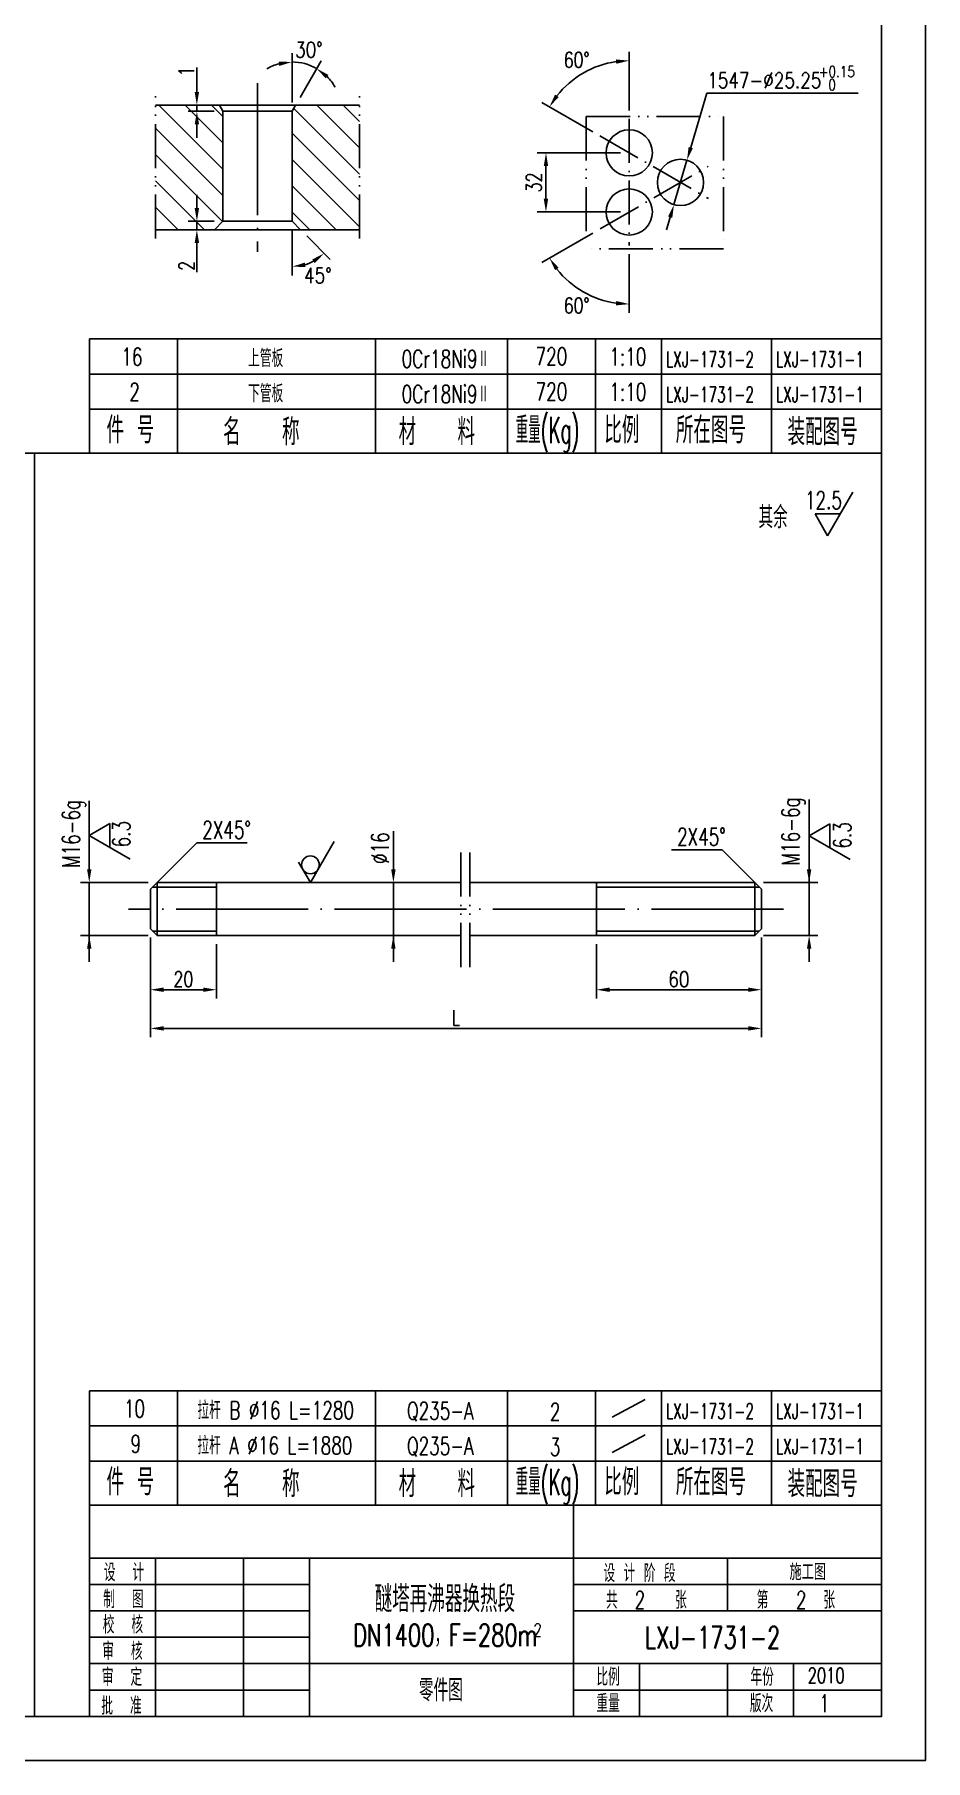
# Model space of a CAD drawing. Extents: x -11958 to 3251, y -1845 to 8235.
# Drawn here: x 1226 to 3251, y -1827 to 2094 of the extents above; entities that cross this region are included whole.
import ezdxf
from ezdxf.enums import TextEntityAlignment as Align

# ---------------------------------------------------------------- set-up
doc = ezdxf.new("R2010")
doc.units = 0
doc.header["$LTSCALE"] = 10
for name, pattern in [('CONTINOUS', [0]), ('DASHDOT-M', [36, 30, -3, 0, -3]), ('DASHDOT-S', [14, 10, -2, 0, -2]), ('DIVIDE-M', [39, 30, -3, 0, -3, 0, -3]), ('DIVIDE-S', [16, 10, -2, 0, -2, 0, -2])]:
    doc.linetypes.add(name, pattern=pattern)
doc.layers.get('0').update_dxf_attribs({"linetype": 'CONTINUOUS'})
for name, color, linetype in [('CDR_DIM', 7, 'CONTINUOUS'), ('CDR_DWG1', 4, 'CONTINUOUS'), ('CDR_DWG3', 1, 'DASHDOT-M'), ('CDR_DWG4', 3, 'DIVIDE-M'), ('CDR_TEXT', 7, 'CONTINUOUS')]:
    doc.layers.add(name, color=color, linetype=linetype)
doc.styles.add('HZ', font='ROMANS.shx', dxfattribs={"width": 0.75, "height": 35, "bigfont": 'HZ.shx'})
doc.styles.add('ROMANS', font='ROMANS', dxfattribs={"width": 0.7, "height": 3})

msp = doc.modelspace()

# ---------------------------------------------------------------- hatches: boundary and pattern name
at = {"layer": 'CDR_DIM'}
h = msp.add_hatch(dxfattribs=at)
h.set_pattern_fill('ANSI31', color=256, scale=13.333333, angle=90, style=0)
h.set_pattern_definition([(135, (5445.345, -1943.4), (-29.9342, -29.9342), [])])
h.paths.add_polyline_path([(1964.3, 1934), (1819.1, 1934), (1811, 1920), (1811, 1670), (1830.1, 1650.8), (1964.3, 1650.8)])
h.paths.add_polyline_path([(1653.9, 1920), (1645.8, 1934), (1500.6, 1934), (1500.6, 1650.8), (1634.8, 1650.8), (1653.9, 1670)])

# ---------------------------------------------------------------- linework, layer by layer
at = {"linetype": 'ByBlock'}
msp.add_line((2753.4, 1961), (3098, 1961), dxfattribs=at)
at = {"color": 4, "linetype": 'Continuous'}
for p, q in [((1964.3, 1934), (1500.6, 1934)), ((1653.9, 1920), (1645.8, 1934)), ((1811, 1920), (1819.1, 1934)), ((1653.9, 1920), (1653.9, 1670)), ((1811, 1920), (1811, 1670)), ((1500.6, 1650.8), (1742.4, 1650.8)), ((1653.9, 1670), (1634.8, 1650.8)), ((1653.9, 1670), (1811, 1670)), ((1964.3, 1650.8), (1742.4, 1650.8)), ((1811, 1670), (1830.1, 1650.8)), ((1350.7, 1143), (1350.7, 1403)), ((1550.7, 1143), (1550.7, 1403)), ((2000.7, 1143), (2000.7, 1403)), ((2300.7, 1143), (2300.7, 1403)), ((2500.7, 1403), (2500.7, 1143)), ((2650.7, 1143), (2650.7, 1403)), ((2900.7, 1143), (2900.7, 1403)), ((1350.7, 1243), (3150.7, 1243)), ((1504.1, 167.5), (1489.1, 152.5)), ((1504.1, 167.5), (1504.1, 107.5)), ((1504.1, 167.5), (2194.7, 167.5)), ((1639.1, 167.5), (1639.1, 107.5)), ((2862.7, 167.5), (2214.7, 167.5)), ((2502.7, 167.5), (2502.7, 107.5)), ((2862.7, 167.5), (2862.7, 107.5)), ((2862.7, 167.5), (2877.7, 152.5)), ((1489.1, 152.5), (1489.1, 107.5)), ((2877.7, 152.5), (2877.7, 107.5)), ((1489.1, 62.5), (1489.1, 107.5)), ((1504.1, 47.5), (1504.1, 107.5)), ((1639.1, 47.5), (1639.1, 107.5)), ((2502.7, 47.5), (2502.7, 107.5)), ((2862.7, 47.5), (2862.7, 107.5)), ((2877.7, 62.5), (2877.7, 107.5)), ((1504.1, 47.5), (1489.1, 62.5)), ((1504.1, 47.5), (2194.7, 47.5)), ((2862.7, 47.5), (2214.7, 47.5)), ((2862.7, 47.5), (2877.7, 62.5)), ((1350.7, -1247), (1350.7, -987)), ((1550.7, -1247), (1550.7, -987)), ((2000.7, -1247), (2000.7, -987)), ((2300.7, -1247), (2300.7, -987)), ((2500.7, -987), (2500.7, -1247)), ((2650.7, -1247), (2650.7, -987)), ((2900.7, -1247), (2900.7, -987)), ((1350.7, -1147), (3150.7, -1147)), ((1350.7, -1247), (3150.7, -1247)), ((1350.7, -1247), (3150.7, -1247)), ((1350.7, -1247), (3150.7, -1247)), ((2450.7, -1727), (2450.7, -1247)), ((1350.7, -1367), (3150.7, -1367)), ((1500.7, -1727), (1500.7, -1367)), ((1700.7, -1727), (1700.7, -1367)), ((1850.7, -1727), (1850.7, -1367)), ((2800.7, -1487), (2800.7, -1367)), ((2450.7, -1487), (3150.7, -1487)), ((2800.7, -1727), (2800.7, -1607))]:
    msp.add_line(p, q, dxfattribs=at)
at = {"color": 7, "linetype": 'Continuous'}
for p, q in [((1350.7, 1403), (3150.7, 1403)), ((1350.7, 1323), (3150.7, 1323)), ((1350.1, 227.5), (1350.1, 353.3)), ((2986.2, 227.5), (2986.2, 356.6)), ((2041.3, 227.5), (2041.3, 284.4)), ((1594.3, 257.6), (1504.1, 167.5)), ((1594.3, 257.6), (1709.1, 257.6)), ((1852.7, 167.5), (1906.7, 261)), ((2673.4, 241.9), (2788.3, 241.9)), ((2788.3, 241.9), (2862.7, 167.5)), ((1350.1, 197.5), (1350.1, 227.5)), ((1825.7, 214.3), (1852.7, 167.5)), ((2041.3, 197.5), (2041.3, 227.5)), ((2986.2, 47.5), (2986.2, 227.5)), ((1484.1, 167.5), (1330.1, 167.5)), ((1350.1, 167.5), (1350.1, -12.5)), ((1494.1, 157.5), (1639.1, 157.5)), ((2041.3, 167.5), (2041.3, -12.5)), ((2872.7, 157.5), (2502.7, 157.5)), ((2882.7, 167.5), (3006.2, 167.5)), ((1484.1, 47.5), (1330.1, 47.5)), ((1494.1, 57.5), (1639.1, 57.5)), ((2872.7, 57.5), (2502.7, 57.5)), ((2882.7, 47.5), (3006.2, 47.5)), ((2986.2, 17.5), (2986.2, -12.5)), ((1350.7, -987), (3150.7, -987)), ((1350.7, -1067), (3150.7, -1067)), ((1350.7, -1427), (1850.7, -1427)), ((2450.7, -1427), (3150.7, -1427)), ((1350.7, -1487), (1850.7, -1487)), ((1350.7, -1547), (1850.7, -1547)), ((1350.7, -1607), (3150.7, -1607)), ((1350.7, -1667), (1850.7, -1667))]:
    msp.add_line(p, q, dxfattribs=at)
at = {"color": 1, "linetype": 'DASHDOT-M'}
msp.add_line((2927.7, 107.5), (1439.1, 107.5), dxfattribs=at)
at = {"linetype": 'Continuous'}
for p, q in [((2600.7, -1727), (2600.7, -1607)), ((2950.7, -1727), (2950.7, -1607)), ((2450.7, -1667), (3150.7, -1667))]:
    msp.add_line(p, q, dxfattribs=at)
at = {"color": 7, "linetype": 'Continuous'}
msp.add_circle((1852.7, 208), 20.2, dxfattribs=at)
at = {"color": 4, "linetype": 'Continuous'}
for centre, start, end in [((2577.4, 1825.6), 0, 180), ((2577.4, 1825.6), 180, 0), ((2693.8, 1758.4), 0, 180), ((2577.4, 1691.2), 0, 180), ((2693.8, 1758.4), 180, 0), ((2577.4, 1691.2), 180, 0)]:
    msp.add_arc(centre, 52.5, start, end, dxfattribs=at)
at = {"color": 7, "linetype": 'Continuous'}
for points in [[(1355.1, 197.5), (1345.1, 197.5), (1350.1, 167.5)], [(2046.3, 197.5), (2036.3, 197.5), (2041.3, 167.5)], [(2991.2, 197.5), (2981.2, 197.5), (2986.2, 167.5)], [(1355.1, 17.5), (1345.1, 17.5), (1350.1, 47.5)], [(2046.3, 17.5), (2036.3, 17.5), (2041.3, 47.5)], [(2991.2, 17.5), (2981.2, 17.5), (2986.2, 47.5)]]:
    msp.add_solid(points, dxfattribs=at)
at = {"layer": 'CDR_DIM', "linetype": 'CONTINOUS'}
for p, q in [((1811, 1940), (1811, 2052)), ((1594.7, 1964), (1594.7, 2019.8)), ((1829.1, 1951.3), (1877, 2034.3)), ((2753.4, 1961), (2717.1, 1837.6)), ((1594.7, 1920), (1594.7, 1934)), ((1633.9, 1920), (1574.7, 1920)), ((1594.7, 1890), (1594.7, 1860)), ((2557.4, 1825.6), (2368.1, 1825.6)), ((2679, 1708.1), (2708.6, 1808.8)), ((2388.1, 1795.6), (2388.1, 1721.2)), ((1594.7, 1700), (1594.7, 1730)), ((2557.4, 1691.2), (2368.1, 1691.2)), ((1633.9, 1670), (1574.7, 1670)), ((1594.7, 1670), (1594.7, 1650.8)), ((2670.5, 1679.3), (2662, 1650.5)), ((1594.7, 1620.8), (1594.7, 1554.5)), ((-699.3, 1143), (3150.7, 1143)), ((1225.7, 1143), (1225.7, -1727)), ((1225.7, -1727), (1225.7, 1143)), ((1350.1, 167.5), (1350.1, 47.5)), ((2986.2, 47.5), (2986.2, 167.5)), ((1489.1, 42.5), (1489.1, -183.7)), ((2877.7, 42.5), (2877.7, -95.8)), ((2877.7, 42.5), (2877.7, -183.7)), ((2502.7, 27.5), (2502.7, -95.8)), ((2847.7, -75.8), (2532.7, -75.8)), ((2847.7, -163.7), (1519.1, -163.7))]:
    msp.add_line(p, q, dxfattribs=at)
at = {"layer": 'CDR_DIM', "color": 7, "linetype": 'CONTINOUS'}
for p, q in [((2577.4, 1921.6), (2577.4, 2055)), ((2494.3, 1873.6), (2378.8, 1940.3)), ((1811, 1650), (1811, 1546.9)), ((1844.3, 1636.7), (1898, 1582.9)), ((2494.3, 1643.3), (2378.8, 1576.5)), ((2577.4, 1595.3), (2577.4, 1461.9)), ((1489.1, 42.5), (1489.1, -95.8)), ((1639.1, 27.5), (1639.1, -95.8)), ((1519.1, -75.8), (1609.1, -75.8))]:
    msp.add_line(p, q, dxfattribs=at)
at = {"layer": 'CDR_DIM'}
for p, q in [((3028.1, 955.8), (3085.3, 1054.8)), ((3056.7, 1005.3), (2999.6, 1005.3)), ((2999.6, 1005.3), (3028.1, 955.8)), ((1396.5, 301.5), (1350.1, 274.7)), ((1350.1, 274.7), (1443, 221.1)), ((1396.5, 247.9), (1396.5, 301.5)), ((3033, 300.8), (2986.2, 273.8)), ((3033, 246.8), (3033, 300.8)), ((2986.2, 273.8), (3079.8, 219.8)), ((2538.2, -1047), (2613.2, -1007)), ((2538.2, -1127), (2613.2, -1087))]:
    msp.add_line(p, q, dxfattribs=at)
at = {"layer": 'CDR_DIM', "color": 7, "linetype": 'CONTINOUS'}
msp.add_lwpolyline([(-949.3, -1827), (-949.3, 4113), (3250.7, 4113), (3250.7, -1827)], close=True, dxfattribs=at)
at = {"layer": 'CDR_DIM', "linetype": 'CONTINOUS'}
for start, end in [(105.3833, 120.7666), (60, 90), (29.2334, 44.6167)]:
    msp.add_arc((1811, 1920), 112.1, start, end, dxfattribs=at)
at = {"layer": 'CDR_DIM', "color": 7, "linetype": 'CONTINOUS'}
for centre, radius, start, end in [((2577.4, 1825.6), 209.4, 98.217, 141.783), ((1811, 1670), 103.1, 286.7297, 298.2703), ((2577.4, 1691.2), 209.4, 218.217, 261.783)]:
    msp.add_arc(centre, radius, start, end, dxfattribs=at)
at = {"layer": 'CDR_DIM', "linetype": 'CONTINOUS'}
for points in [[(1781.9, 2023.1), (1780.6, 2033), (1811, 2032)], [(1893.8, 2002.6), (1887.7, 1994.7), (1867, 2017)], [(1589.7, 1964), (1599.7, 1964), (1594.7, 1934)], [(1589.7, 1890), (1599.7, 1890), (1594.7, 1920)], [(2393.1, 1795.6), (2383.1, 1795.6), (2388.1, 1825.6)], [(2712.3, 1839), (2721.9, 1836.2), (2708.6, 1808.8)], [(1589.7, 1700), (1599.7, 1700), (1594.7, 1670)], [(2393.1, 1721.2), (2383.1, 1721.2), (2388.1, 1691.2)], [(2665.7, 1680.7), (2675.3, 1677.9), (2679, 1708.1)], [(1589.7, 1620.8), (1599.7, 1620.8), (1594.7, 1650.8)], [(2532.7, -70.8), (2532.7, -80.8), (2502.7, -75.8)], [(2847.7, -70.8), (2847.7, -80.8), (2877.7, -75.8)], [(1519.1, -158.7), (1519.1, -168.7), (1489.1, -163.7)], [(2847.7, -158.7), (2847.7, -168.7), (2877.7, -163.7)]]:
    msp.add_solid(points, dxfattribs=at)
at = {"layer": 'CDR_DIM', "color": 7, "linetype": 'CONTINOUS'}
for points in [[(2547.8, 2027.9), (2547.1, 2037.8), (2577.4, 2035)], [(2408.8, 1958), (2417, 1952.3), (2396.1, 1930.3)], [(1841.4, 1566.3), (1839.9, 1576.2), (1811, 1566.9)], [(1856.8, 1583.2), (1862.8, 1575.1), (1883.9, 1597.1)], [(2408.8, 1558.9), (2417, 1564.5), (2396.1, 1586.5)], [(2547.8, 1489), (2547.1, 1479), (2577.4, 1481.9)], [(1519.1, -70.8), (1519.1, -80.8), (1489.1, -75.8)], [(1609.1, -70.8), (1609.1, -80.8), (1639.1, -75.8)]]:
    msp.add_solid(points, dxfattribs=at)
at = {"layer": 'CDR_DWG1'}
for p, q in [((3150.7, 4013), (3150.7, 1143)), ((1811, 1920), (1653.9, 1920)), ((1350.7, -1247), (1350.7, -1727))]:
    msp.add_line(p, q, dxfattribs=at)
msp.add_lwpolyline([(-699.3, -1727), (-699.3, 4013), (3150.7, 4013), (3150.7, -1727)], close=True, dxfattribs=at)
at = {"layer": 'CDR_DWG3', "linetype": 'DASHDOT-M'}
msp.add_line((1732.4, 1984), (1732.4, 1600.8), dxfattribs=at)
at = {"layer": 'CDR_DWG3', "linetype": 'DASHDOT-S'}
for p, q in [((2577.4, 1903.2), (2577.4, 1615.3)), ((2510.3, 1864.4), (2757.2, 1721.8)), ((2511.6, 1653.3), (2757.1, 1795))]:
    msp.add_line(p, q, dxfattribs=at)
at = {"layer": 'CDR_DWG4', "linetype": 'DIVIDE-S'}
for p, q in [((1500.6, 1630.8), (1500.6, 1954)), ((1964.3, 1630.8), (1964.3, 1954)), ((2479.4, 1907.9), (2791.3, 1907.9)), ((2479.4, 1907.9), (2479.4, 1607.8)), ((2791.3, 1907.9), (2791.3, 1607.8)), ((2791.3, 1607.8), (2479.4, 1607.8)), ((2194.7, -24.2), (2194.7, 239.1)), ((2214.7, -24.2), (2214.7, 239.1))]:
    msp.add_line(p, q, dxfattribs=at)

# ---------------------------------------------------------------- texts
at = {"color": 7, "linetype": 'Continuous'}
for s, height, style, width, p in [('30%%d', 35, 'HZ', 0.8, (1818.1, 2042.4)), ('45%%d', 35, 'HZ', 0.8, (1838.4, 1529.5)), ('件 号', 60, 'HZ', 0.7, (1389.3, 1165.6)), ('名   称', 60, 'HZ', 0.7, (1654.4, 1161.4)), ('材   料', 60, 'HZ', 0.7, (2053.3, 1161.4)), ('重量(Kg)', 60, 'HZ', 0.5, (2319.2, 1165.6)), ('比例', 60, 'HZ', 0.7, (2520.6, 1165.6)), ('所在图号', 60, 'HZ', 0.7, (2683.2, 1165.6)), ('装配图号', 60, 'HZ', 0.7, (2937.1, 1161.4)), ('2X45%%d', 40, 'ROMANS', 0.7, (1606.9, 267.3)), ('2X45%%d', 40, 'ROMANS', 0.7, (2686.1, 251.6)), ('件 号', 60, 'HZ', 0.7, (1389.3, -1224.4)), ('名   称', 60, 'HZ', 0.7, (1654.4, -1228.6)), ('材   料', 60, 'HZ', 0.7, (2053.3, -1228.6)), ('重量(Kg)', 60, 'HZ', 0.5, (2319.2, -1224.4)), ('比例', 60, 'HZ', 0.7, (2520.6, -1224.4)), ('所在图号', 60, 'HZ', 0.7, (2683.2, -1224.4)), ('装配图号', 60, 'HZ', 0.7, (2937.1, -1228.6))]:
    msp.add_text(s, height=height, dxfattribs=dict(at, style=style, width=width)).set_placement(p)
at = {"linetype": 'ByBlock', "style": 'HZ'}
for s, height, width, p in [('1547-%%C25.25', 35, 0.8, (2754.8, 1972.8)), ('16', 40, 0.7, (1423.1, 1342.4)), ('0Cr18Ni9Ⅱ', 40, 0.7, (2060, 1337.4)), ('1:10', 40, 0.7, (2532.3, 1342.4)), ('2', 40, 0.7, (1441.1, 1262.4)), ('0Cr18Ni9Ⅱ', 40, 0.7, (2060, 1257.4)), ('1:10', 40, 0.7, (2532.3, 1262.4)), ('10', 40, 0.7, (1428.9, -1047.6)), ('Q235-A', 40, 0.7, (2072.3, -1052.6)), ('9', 40, 0.7, (1443.9, -1127.6)), ('Q235-A', 40, 0.7, (2072.3, -1132.6))]:
    msp.add_text(s, height=height, dxfattribs=dict(at, width=width)).set_placement(p)
at = {"color": 7, "linetype": 'Continuous', "style": 'ROMANS', "width": 0.7}
for s, p in [('M16-6g', (2944.1, 206.2)), ('%%C16', (2011.3, 209.8))]:
    msp.add_text(s, height=40, rotation=90, dxfattribs=at).set_placement(p, align=Align.MIDDLE_LEFT)
msp.add_text('M16-6g', height=40, rotation=90, dxfattribs=at).set_placement((1328.9, 200.5))
at = {"linetype": 'Continuous', "style": 'HZ'}
for s, height, width, p in [('设  计', 40, 0.7, (1383.2, -1419.7)), ('设 计 阶 段', 40, 0.7, (2518.7, -1421.5)), ('施工图', 36.4, 0.8, (2941.6, -1416.9)), ('制  图', 40, 0.7, (1382, -1480.9)), ('共  2   张', 40, 0.7, (2524.6, -1482.3)), ('第   2  张', 40, 0.7, (2867, -1482.3)), ('校  核', 40, 0.7, (1380.9, -1538.6)), (' 2', 30, 0.7, (2345.8, -1545.6)), ('审  核', 40, 0.7, (1379.8, -1598.7)), ('审  定', 40, 0.7, (1378.7, -1657.5)), ('比例', 40, 0.7, (2502.8, -1657.3)), ('年份', 40, 0.7, (2852.8, -1657.3)), ('2010', 35, 0.7, (2982.9, -1651.3)), ('批  准', 40, 0.7, (1377.5, -1723)), ('重量', 40, 0.7, (2502.8, -1717.3)), ('版次     1', 40, 0.7, (2851.5, -1717.3))]:
    msp.add_text(s, height=height, dxfattribs=dict(at, width=width)).set_placement(p)
at = {"style": 'HZ', "width": 0.7}
msp.add_text('零件图', height=50, dxfattribs=at).set_placement((2099.4, -1692.4))
at = {"layer": 'CDR_DIM', "style": 'HZ'}
for s, height, width, p in [(' +0.15', 25, 0.8, (2994.3, 1997.6)), (' 0', 25, 0.8, (3016.2, 1967.8)), ('LXJ-1731-2', 35, 0.65, (2661, 1338.9)), ('LXJ-1731-1', 35, 0.65, (2911, 1338.9)), ('LXJ-1731-2', 35, 0.65, (2661, 1258.9)), ('LXJ-1731-1', 35, 0.65, (2911, 1258.9)), ('其余', 50, 0.7, (2871.1, 972.7)), ('12.5', 40, 0.7, (2976.8, 1016.4)), ('LXJ-1731-2', 35, 0.65, (2661, -1051.1)), ('LXJ-1731-1', 35, 0.65, (2911, -1051.1)), ('LXJ-1731-2', 35, 0.65, (2661, -1131.1)), ('LXJ-1731-1', 35, 0.65, (2911, -1131.1))]:
    msp.add_text(s, height=height, dxfattribs=dict(at, width=width)).set_placement(p)
at = {"layer": 'CDR_DIM', "style": 'HZ', "width": 0.7}
for p in [(1443, 247.5), (3081.4, 244.8)]:
    msp.add_text('6.3', height=40, rotation=90, dxfattribs=at).set_placement(p)
at = {"layer": 'CDR_DIM', "linetype": 'CONTINOUS', "style": 'HZ', "width": 0.8}
msp.add_text('60', height=35, dxfattribs=at).set_placement((2666.2, -69.5))
at = {"layer": 'CDR_DIM', "linetype": 'CONTINOUS', "char_height": 35, "attachment_point": 5, "style": 'HZ'}
for s, insert in [('60%%D', (2457.8, 2036.9)), ('60%%D', (2457.8, 1478.7)), ('L', (2183.4, -139.9))]:
    msp.add_mtext(s, dxfattribs=dict(at, insert=insert))
at = {"layer": 'CDR_DIM', "char_height": 35, "attachment_point": 5, "rotation": 90, "style": 'HZ'}
for s, insert in [('\\A1;1', (1571, 2010.6)), ('\\A1;2', (1571, 1568.9))]:
    msp.add_mtext(s, dxfattribs=dict(at, insert=insert))
at = {"layer": 'CDR_DIM', "linetype": 'CONTINOUS', "insert": (2360.6, 1758.4), "char_height": 35, "attachment_point": 5, "rotation": 90, "style": 'HZ'}
msp.add_mtext('32', dxfattribs=at)
at = {"layer": 'CDR_DIM', "color": 7, "linetype": 'CONTINOUS', "insert": (1564.1, -52), "char_height": 35, "attachment_point": 5, "style": 'HZ'}
msp.add_mtext('20', dxfattribs=at)
at = {"layer": 'CDR_TEXT', "style": 'HZ', "width": 0.7}
for s, height, p in [('上管板', 40, (1711.2, 1338.7)), ('720', 40, (2364.6, 1343.2)), ('下管板', 40, (1711.2, 1258.7)), ('720', 40, (2364.6, 1263.2)), ('拉杆 B %%C16 L=1280', 40, (1596.1, -1051.3)), ('2', 40, (2397, -1054.8)), ('拉杆 A %%C16 L=1880', 40, (1596.1, -1131.3)), ('3', 40, (2397, -1134.8)), ('醚塔再沸器换热段', 60, (1998.7, -1490)), ('DN1400，F=280m', 50, (1949.9, -1567)), ('LXJ-1731-2', 50, (2613.1, -1572.5))]:
    msp.add_text(s, height=height, dxfattribs=at).set_placement(p)

doc.saveas('drawing.dxf')
